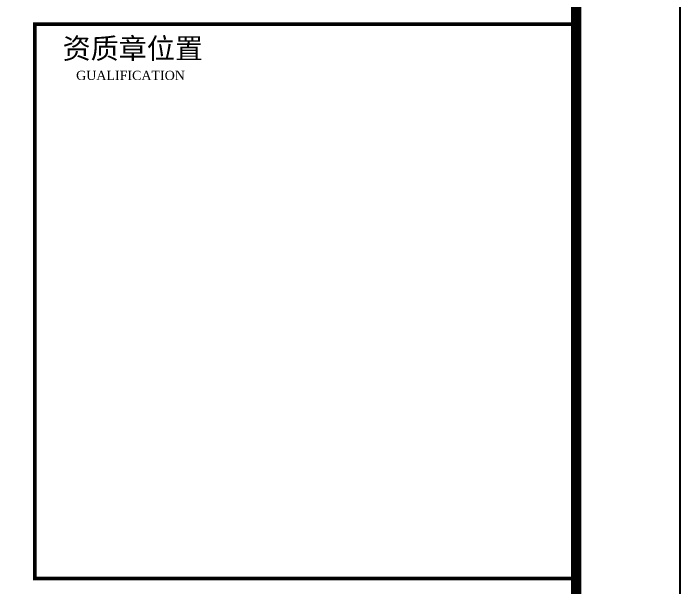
# Model space of a CAD drawing. Extents: x -3102990 to -851544, y -5293060 to -2540151.
# Drawn here: x -2026897 to -2020468, y -2642714 to -2637176 of the extents above; entities that cross this region are included whole.
import ezdxf

# ---------------------------------------------------------------- set-up
doc = ezdxf.new("R2010")
doc.units = 0
doc.header["$LTSCALE"] = 1000
doc.layers.get('0').update_dxf_attribs({"linetype": 'CONTINUOUS'})
doc.layers.add('PUB_TEXT', color=7, linetype='CONTINUOUS')
doc.layers.add('PUB_TITLE', color=4, linetype='CONTINUOUS')
doc.layers.add('yichutu', color=7, linetype='CONTINUOUS', true_color=0xffffff, plot=False)
doc.styles.add('GHF', font='times.ttf')
doc.styles.add('STYLE1', font='simhei.ttf', dxfattribs={"width": 0.8})

# ---------------------------------------------------------------- blocks, each defined once
blk = doc.blocks.new('A$C16496DF1')
at = {"layer": 'PUB_TITLE'}
blk.add_lwpolyline([(0, 0), (0, 42000), (104100, 42000), (104100, 0)], close=True, dxfattribs=at)
at = {"layer": 'PUB_TITLE', "const_width": 100}
blk.add_lwpolyline([(103100, 1000), (103100, 41000), (713.3, 41000), (713.3, 1000), (103100, 1000)], dxfattribs=at)
at = {"layer": 'PUB_TITLE', "color": 4, "const_width": 35.1}
blk.add_lwpolyline([(97878.9, 30277.9), (103100, 30277.9), (103100, 35622.2), (97878.9, 35622.2)], close=True, dxfattribs=at)
at = {"layer": 'PUB_TEXT'}
for s, height, style, p in [('资质章位置', 198.58, 'STYLE1', (98146.2, 35288.8)), ('GUALIFICATION', 89.363, 'GHF', (98276.4, 35083.6))]:
    blk.add_text(s, height=height, dxfattribs=dict(at, style=style)).set_placement(p)
blk = doc.blocks.new('yct-1041-420-104100-42000-100-2006.0')
at = {"layer": 'yichutu', "color": 7, "true_color": 0xffffff}
blk.add_lwpolyline([(0, 0), (0, 42000), (104100, 42000), (104100, 0)], close=True, dxfattribs=at)

msp = doc.modelspace()

# ---------------------------------------------------------------- block references
at = {"ltscale": 1.5}
msp.add_blockref('A$C16496DF1', (-2124567.88, -2672902.4), dxfattribs=at)
at = {"layer": 'yichutu'}
msp.add_blockref('yct-1041-420-104100-42000-100-2006.0', (-2124567.87, -2672902.4), dxfattribs=at)

doc.saveas('drawing.dxf')
